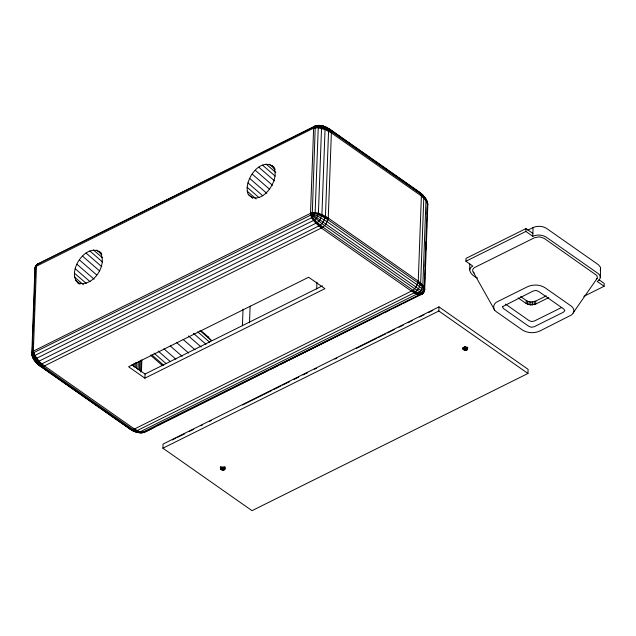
<?xml version="1.0" encoding="UTF-8"?>
<svg xmlns="http://www.w3.org/2000/svg" width="636" height="636" viewBox="0 0 636 636"><rect width="100%" height="100%" fill="white"/><g stroke="black" fill="none" stroke-linecap="round" stroke-linejoin="round"><path stroke-width="0.95" d="M318.143 125.395L315.138 125.984L313.826 126.93L313.635 128.154L310.511 213.33C311.052 219.738 316.903 224.309 321.546 228.149L411.556 291.232L417.017 294.15L419.466 294.738L421.342 294.587L422.924 293.458L144.491 432.242C139.546 433.935 134.228 431.78 130.022 429.181L40.004 366.082C35.982 363.045 32.118 358.855 31.8 353.576L34.908 268.71L35.417 266.699L313.635 128.154C319.51 125.65 326.165 128.154 331.229 131.406L421.247 194.505C424.53 196.937 427.702 200.332 427.821 204.649L424.713 289.515L424.013 292.067L424.594 290.374L424.228 287.559L427.344 202.582L425.341 197.788L419.617 192.144L329.599 129.044C325.401 126.445 320.075 124.282 315.138 125.984L38.279 263.638L35.608 266.158L35.028 267.851L35.274 269.728M32.682 344.776L32.754 342.796M33.295 327.977L33.406 325.012M33.915 311.179L34.018 308.214M34.598 292.401L34.67 290.429M35.218 275.603L35.29 273.631M155.582 426.43C148.832 430.5 140.174 436.042 132.972 429.546L42.954 366.447C38.128 362.766 33.462 357.519 33.358 351.128L36.483 265.951L36.697 264.767L38.279 263.638L40.155 263.487M133.751 366.741L133.862 363.784M135.134 367.592L135.309 362.671M136.605 368.284L136.82 362.385M138.044 369.762L138.33 361.9M139.419 370.025L139.737 361.176M140.516 372.004L140.954 360.199M141.415 371.758L141.852 359.952M144.889 378.182L128.583 366.757L308.635 277.24L324.94 288.665L144.889 378.182L145.04 374.032L131.843 364.786M162.903 448.197L163.054 444.063L438.983 306.87L528.103 369.333L527.952 373.475L252.015 510.66L162.903 448.197L438.832 311.012L527.952 373.475M220.438 468.883C224.627 462.777 227.481 473.86 220.438 468.883L220.461 466.689M220.636 469.233L220.7 467.404M220.978 469.551L221.082 466.8M221.439 469.797L221.543 467.055M221.996 469.972L222.099 467.229M222.6 470.06L222.703 467.317M223.22 470.052L223.315 467.309M223.8 469.948L223.904 467.206M224.317 469.758L224.413 467.015M224.723 469.487L224.826 466.745M224.993 469.169L225.065 467.341M242.419 325.878L243.031 309.144M249.511 322.77L250.123 306.027M34.908 268.71L37.095 264.52L313.826 126.93L315.233 127.136L312.332 212.623L310.972 214.992L33.048 352.98L32.245 351.875L35.417 266.699L35.234 270.014M424.713 289.515L424.204 291.526L424.713 289.515L424.228 287.559L422.853 285.357L418.257 281.136L328.248 218.045C323.096 215 316.593 211.192 310.511 213.33L33.358 351.128L32.285 352.257L32.166 355.007L33.35 355.715L34.908 355.437L312.499 217.281L314.041 215.596L315.13 212.71L318.246 127.844L317.841 126.381L316.656 125.674L313.826 126.93M316.696 288.951L316.943 282.058M144.491 432.242L139.976 431.892L134.45 429.014L44.441 365.923L35.608 358.617L33.358 351.128L32.245 351.875L31.8 353.576C32.277 357.17 34.249 363.53 39.042 361.145L317.364 222.56L320.051 219.627L321.919 214.61L325.036 129.545L324.36 127.009L323.478 126.174L319.272 125.34L316.656 125.674L314.613 126.771L313.635 128.154L321.387 127.335L331.364 132.908L421.382 195.999L425.969 200.292L427.766 203.918L426.828 200.547L422.097 194.195M419.617 192.144L420.635 193.098L421.382 195.999L418.257 281.136L416.143 286.923L413.058 290.286L134.45 429.014L131.374 429.634L41.356 366.535C36.713 363.005 32.054 357.345 33.358 351.128C31.188 355.739 34.352 360.755 37.524 364.031L38.836 364.468L41.841 363.879L320.369 225.176L323.366 221.908L325.441 216.304L328.558 131.183C328.836 127.192 324.002 125.92 320.91 125.856M328.248 128.591L330.617 130.006L331.364 132.908L328.248 218.045L326.125 223.824L323.04 227.195L44.441 365.923C41.332 367.815 38.645 365.096 36.538 363.092M132.789 430.803L134.101 431.24L137.074 430.628L414.171 292.862L418.631 288.68L420.674 283.052L423.791 197.931L423.083 195.133L330.617 130.006L325.521 126.985M124.95 425.373C129.513 427.797 134.371 433.776 139.976 431.892L418.345 293.339L421.032 290.413L422.853 285.357L425.969 200.292L425.341 197.788L424.458 196.953M424.522 284.181L424.776 277.288M425.174 266.452L425.428 259.552M425.786 249.702L426.072 241.815M426.438 231.965L426.692 225.065M427.09 214.229L427.336 207.336M438.832 311.012L438.983 306.87M477.549 277.996C472.906 276.565 465.671 269.457 472.81 266.094L465.91 261.253L466.013 258.399L525.972 228.586L532.873 233.428M462.968 349.061C467.158 342.963 470.012 354.045 462.968 349.061L463.032 347.232M463.167 349.418L463.231 347.582M463.509 349.728L463.572 347.9M463.97 349.983L464.073 347.232M464.526 350.158L464.662 346.493M465.131 350.245L465.266 346.58M465.743 350.229L465.878 346.572M466.331 350.126L466.427 347.383M469.622 269.887L469.837 264.059M466.84 349.935L466.943 347.192M467.253 349.673L467.317 347.844M467.524 349.347L467.706 347.161M583.816 296.36L604.097 286.28L597.188 281.438C600.638 280.23 601.505 275.404 598.142 273.528L546.141 237.077C542.182 234.644 536.999 234.445 532.769 236.282L525.869 231.448L525.972 228.586M548.82 297.561L535.655 304.103L530.782 304.978L526.179 303.539L526.29 300.518L520.63 296.551M527.49 304.254L527.602 301.233L526.29 300.518M529.057 304.747L529.168 301.726L527.602 301.233M532.769 236.282L533.087 227.545C537.325 225.708 542.5 225.907 546.459 228.34L598.46 264.783L600.551 267.398L600.384 277.646M530.782 304.978L530.893 301.957L529.168 301.726M532.531 304.946L532.642 301.925L535.766 301.082L546.3 295.843M534.192 304.652L534.304 301.631M535.655 304.103L535.766 301.082M604.097 286.28L604.2 283.418L598.834 279.657M141.478 432.83L419.466 294.738L422.741 291.685L424.228 287.559M78.991 283.91C64.864 272.9 86.917 240.273 101.577 253.279M272.041 165.463C283.251 176.752 261.213 208.465 248.255 194.401C242.562 181.467 260.394 155.478 274.275 167.411M573.282 313.095C574.825 310.495 573.259 307.434 570.953 305.908L544.98 287.703C539.869 284.491 533.135 284.244 527.649 286.677L497.71 301.559C493.162 303.102 492.026 309.406 496.478 311.815L522.45 330.02C527.562 333.232 534.304 333.479 539.781 331.046L571.851 314.772L597.061 278.481L597.411 277.471L596.751 275.428L544.034 238.277L539.439 236.831L534.558 237.713L474.893 267.374C473.081 268.098 471.785 270.435 473.256 272.105L494.713 310.201M600.193 270.364L600.702 268.901M31.8 353.576L32.285 352.257M327.818 128.361C323.47 126.381 317.785 125.054 313.635 128.154L314.2 126.795L315.853 125.721M36.681 264.878L35.401 266.81L37.508 264.107L37.095 264.52M33.358 351.128L32.436 352.614L32.166 355.007L32.794 357.678L34.471 358.68L36.681 358.267L314.677 219.865L316.863 217.472L318.405 213.386L321.522 128.408L320.234 125.658L317.332 125.904L313.635 128.154M315.13 212.71L310.511 213.33L313.325 216.518L321.975 223.697L414.712 288.76L421.724 292.989L422.94 293.347L423.663 292.425L310.511 213.33C312.57 219.34 318.27 223.331 323.04 227.195L413.058 290.286L421.342 294.587M417.017 294.15L422.113 294.118L424.22 291.415L422.01 288.649L417.272 284.896L327.254 221.805L317.666 216.041L310.511 213.33M596.274 279.395L597.061 278.481M422.113 294.118L422.527 293.705L411.85 299.015M422.94 293.347L423.353 293.061M143.768 432.504L145.795 431.295L143.768 432.504L140.349 432.885L136.152 432.051M145.008 431.454L142.965 432.552L139.387 432.567L138.672 431.884M145.04 374.032L322.428 285.834M527.801 230.176L533.087 227.545M465.91 261.253L525.869 231.448M157.362 425.548L164.478 422.002M166.258 421.119L184.949 411.826M186.722 410.943L266.81 371.13M271.262 368.92L278.377 365.374M280.158 364.492L287.273 360.954M289.054 360.071L380.71 314.502M385.154 312.292L389.606 310.074M394.05 307.864L401.173 304.326M402.954 303.444L410.069 299.898M172.348 439.921L175.902 438.156M177.683 437.266L184.79 433.728M189.242 431.518L193.686 429.308M200.793 425.778L202.574 424.888M209.689 421.358L211.462 420.468M242.578 404.997L271.922 390.417M273.695 389.526L280.81 385.996M282.591 385.106L289.698 381.576M294.142 379.366L298.594 377.156M303.038 374.946L307.482 372.736M314.597 369.198L316.37 368.316M335.045 359.03L336.818 358.148M356.383 348.425L376.83 338.257M378.603 337.374L385.718 333.836M387.499 332.954L394.606 329.416M399.05 327.206L403.502 324.996M407.946 322.786L412.39 320.576M419.498 317.038L423.95 314.828M428.394 312.618L432.838 310.408M561.811 307.395L534.518 320.957L531.712 321.562L529.088 320.639L505.525 304.119M315.44 127.892L318.143 127.089M315.138 125.984L317.118 125.785M312.252 213.06L318.405 213.386L321.665 216.065L327.985 219.73L418.003 282.829L422.646 286.844L424.594 290.374M530.893 301.957L532.642 301.925M138.712 432.369L142.504 432.44M414.171 292.862L418.345 293.339M135.651 431.152L139.976 431.892M318.246 127.844L325.036 129.545M411.556 291.232L415.634 291.948M132.972 429.546L137.074 430.628M314.979 213.545L321.665 216.065M131.374 429.634L129.005 428.219M40.386 364.38L44.441 365.923M132.67 430.206L135.261 431.216M207.002 336.452L208.465 337.152L211.12 340.347L199.935 330.617M77.505 282.615C92.697 288.601 109.122 263.741 99.335 251.331M423.139 292.274L423.663 292.425M36.483 265.951L35.966 265.792M37.731 361.59L41.841 363.879M329.869 129.728L334.735 133.139M337.167 134.848L341.222 137.686M345.276 140.532L350.142 143.943M352.575 145.644L358.259 149.627M359.881 150.764L364.746 154.174M367.99 156.448L372.855 159.859M375.288 161.56L379.342 164.406M383.397 167.244L388.262 170.655M390.695 172.364L396.371 176.339M397.993 177.476L402.858 180.886M406.102 183.16L411.778 187.143M413.4 188.28L418.265 191.69M518.094 297.871L526.179 303.539M38.987 365.12L123.328 424.236M311.767 217.782L314.677 219.865L316.092 223.403M324.885 128.234L328.558 131.183M419.529 192.724L420.786 193.757M269.346 164.183L275.316 169.375M266.094 164.056L275.801 172.491M262.501 165.09L275.189 176.124M258.82 167.212L274.49 180.847M255.29 170.289L272.454 185.219M252.158 174.097L269.33 189.027M249.638 178.39L266.81 193.312M247.905 182.858L262.827 195.84M247.07 187.215L259.011 197.597M247.189 191.15L256.141 198.941M248.255 194.401L252.738 198.297M201.008 330.664L208.465 337.152M197.661 331.801L209.594 342.176M193.352 333.272L206.032 344.299M96.64 250.051L101.871 254.591M93.389 249.924L102.348 257.707M188.487 335.959L201.159 346.978M89.803 250.958L102.491 261.992M86.114 253.08L101.792 266.715M183.136 339.449L195.069 349.824M82.585 256.157L99.749 271.079M176.721 342.693L188.654 353.067M79.452 259.965L96.624 274.895M76.932 264.25L94.104 279.18M170.225 345.936L182.158 356.311M75.199 268.726L90.121 281.708M163.929 348.822L175.862 359.197M74.364 273.083L86.305 283.465M74.484 277.018L83.435 284.801M158.173 351.064L170.098 361.439M75.557 280.269L80.033 284.165M154.023 353.123L165.956 363.498M151.837 354.896L163.77 365.271M150.414 355.095L162.339 365.477M473.256 272.105L474.218 272.987M426.947 202.733L427.456 203.218M32.357 356.677L33.652 357.933M321.919 214.61L325.179 217.933M310.591 215.246L312.499 217.281M328.407 129.72L331.364 132.908M34.304 359.841L35.401 361.105M39.042 361.145L34.908 355.437M421.247 194.505L423.791 197.931M325.441 216.304L327.985 219.73M418.257 281.136L420.444 284.705M423.671 196.492L425.969 200.292M420.674 283.052L422.646 286.844M317.364 222.56L318.938 226.106M425.874 199.012L427.821 204.649M320.369 225.176L321.546 228.149M422.853 285.357L424.061 288.784M31.864 354.308L32.277 355.643M33.859 352.837L34.153 355.675M502.758 306.536L502.639 307.506L503.688 308.699L528.882 326.355L531.505 327.286L534.312 326.681L563.361 312.236L564.84 310.71L563.742 309.024L538.549 291.368L535.925 290.437L533.119 291.042L502.758 306.536"/></g></svg>
